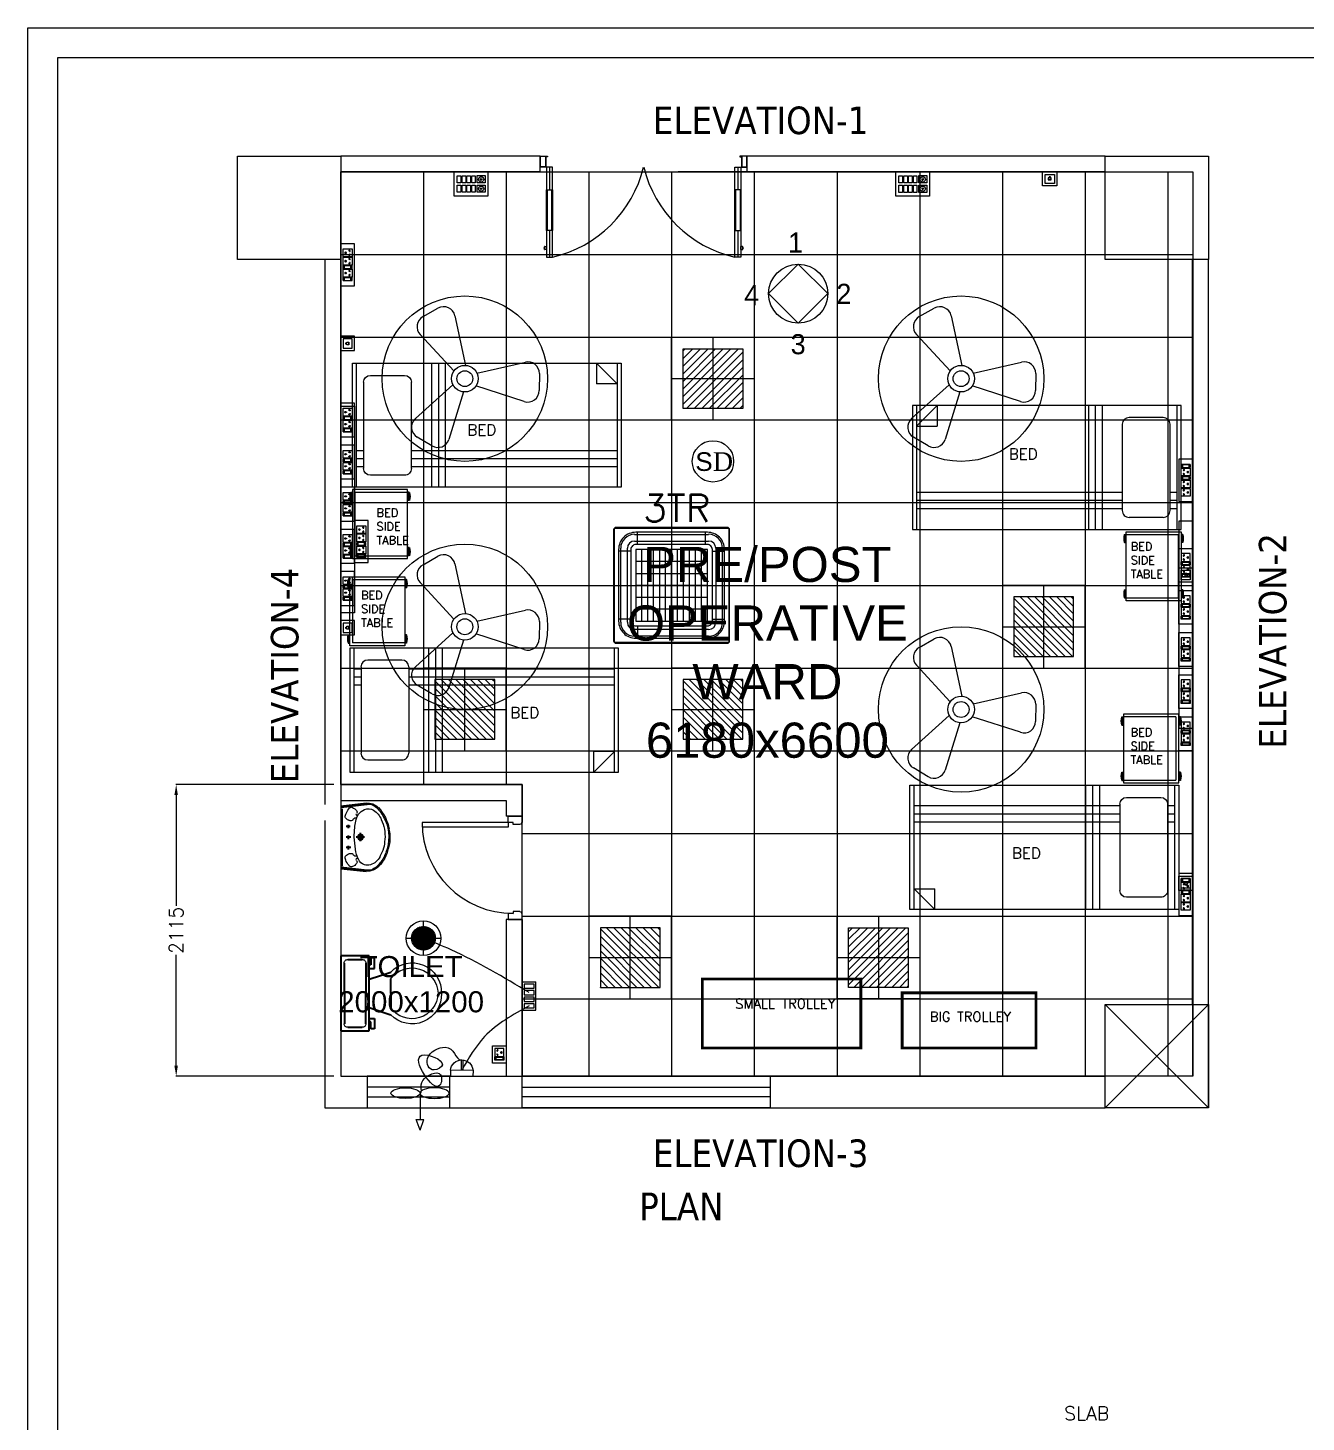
# Model space of a CAD drawing. Extents: x 3552052 to 4102982, y -707811 to -630695.
# Drawn here: x 3649114 to 3658387, y -692115 to -682000 of the extents above; entities that cross this region are included whole.
import ezdxf

# ---------------------------------------------------------------- set-up
doc = ezdxf.new("R2010")
doc.units = 0
doc.header["$LTSCALE"] = 6
doc.header["$MEASUREMENT"] = 0
doc.layers.get('0').update_dxf_attribs({"linetype": 'CONTINUOUS', "lineweight": 0})
doc.layers.get('Defpoints').update_dxf_attribs({"linetype": 'CONTINUOUS', "lineweight": 0})
for name, color, linetype, lineweight in [('COL', 5, 'CONTINUOUS', 0), ('DIM', 7, 'CONTINUOUS', 0), ('DOOR', 44, 'CONTINUOUS', 0), ('Double Leaf Door', 4, 'CONTINUOUS', 0), ('ELE 36W EMERGENCY LIGHT', 5, 'CONTINUOUS', 0), ('ELE 36W LED LIGHT', 6, 'CONTINUOUS', 0), ('ELE-1 NO 6-16A RAW POWER SOCKET', 1, 'CONTINUOUS', 0), ('ELE-1200MM CEILINGFAN', 6, 'CONTINUOUS', 0), ('ELE-12M RAW&UPS SB', 40, 'CONTINUOUS', 0), ('ELE-12W LED', 1, 'CONTINUOUS', 0), ('ELE-2NOS OF 6-16 RAW POWER SOCKET', 1, 'CONTINUOUS', 0), ('ELE-36W EMERGENCY  LED LIGHT', 7, 'CONTINUOUS', 0), ('ELE-36W LED LIGHT', 210, 'CONTINUOUS', 0), ('ELE-3NOS 6-16A POWER SOCKET', 5, 'CONTINUOUS', 0), ('ELE-4M RAW P.SB', 40, 'CONTINUOUS', 0), ('ELE-4M UPS P.SB', 3, 'CONTINUOUS', 0), ('ELE-EXHAUST FAN', 10, 'CONTINUOUS', 0), ('ELE-SOCKET NMBERING', 7, 'CONTINUOUS', 9), ('ELE. 2N0S OF 6-16 UPS SOCKETS', 191, 'CONTINUOUS', 0), ('ELE.LAN POINT', 3, 'CONTINUOUS', 0), ('EQP', 6, 'CONTINUOUS', 0), ('FA-BELOW SMOKE DERECTOR', 1, 'CONTINUOUS', 0), ('furniture', 33, 'CONTINUOUS', 0), ('HTL-AC UNIT', 5, 'CONTINUOUS', 0), ('MEP_HVAC_TEXT', 7, 'CONTINUOUS', 0), ('WALL', 8, 'CONTINUOUS', 0), ('Window', 161, 'CONTINUOUS', 0)]:
    doc.layers.add(name, color=color, linetype=linetype, lineweight=lineweight)
doc.layers.add('ELE-LIGHTING WIRING', color=7, linetype='CONTINUOUS', lineweight=0, true_color=0x63d7b6)
doc.styles.add('Annotation', font='tahoma.ttf')
doc.styles.add('ARIAL', font='arial.ttf')
doc.styles.add('PDF Times New Roman', font='times.ttf')
doc.styles.add('ROMANS', font='romans.shx')
doc.styles.get("Standard").update_dxf_attribs({"font": 'SIMPLEX'})
doc.styles.add('VERDANA', font='verdana.ttf')
doc.dimstyles.new('AEPL1', dxfattribs={"dimtxt": 100, "dimasz": 75, "dimexe": 1.25, "dimexo": 50, "dimtad": 0, "dimdec": 0, "dimtxsty": 'ROMANS', "dimcen": 2.5, "dimclrd": 7, "dimclre": 7, "dimadec": 0, "dimazin": 0, "dimtfac": 1, "dimtdec": 0, "dimtmove": 0, "dimatfit": 3, "dimfxl": 1, "dimlwd": 0, "dimlwe": 0, "dimarcsym": 0})

# ---------------------------------------------------------------- blocks, each defined once
blk = doc.blocks.new('FGFGGR')
at = {"layer": 'ELE-4M UPS P.SB', "color": 8, "linetype": 'ByBlock'}
for p, q in [((3598356, -691291), (3598356, -695736)), ((3598956, -691291), (3598956, -695736)), ((3599556, -691291), (3599556, -697851)), ((3600156, -691291), (3600156, -697851)), ((3600756, -691291), (3600756, -697851)), ((3601356, -691291), (3601356, -697851)), ((3601956, -691291), (3601956, -697851)), ((3602556, -691291), (3602556, -697851)), ((3603156, -691291), (3603156, -697851)), ((3603756, -691291), (3603756, -697851)), ((3597756, -691891), (3603936, -691891)), ((3597756, -692491), (3603936, -692491)), ((3597756, -693091), (3603936, -693091)), ((3597756, -693691), (3603936, -693691)), ((3597756, -694291), (3603936, -694291)), ((3597756, -694891), (3603936, -694891)), ((3597756, -695491), (3603936, -695491)), ((3599071, -696091), (3603936, -696091)), ((3599071, -696691), (3603936, -696691)), ((3599071, -697291), (3603936, -697291))]:
    blk.add_line(p, q, dxfattribs=at)
blk.add_lwpolyline([(3597756, -695736), (3597756, -691291), (3603936, -691291), (3603936, -697851), (3599071, -697851), (3599071, -695736)], close=True, dxfattribs=at)
blk = doc.blocks.new('18W LED')
at = {"layer": 'ELE-12W LED'}
h = blk.add_hatch(dxfattribs=at)
h.set_pattern_fill('ANSI31', color=252)
h.set_pattern_definition([(45, (-1135553.9097, 459369.4158), (-2.24506403, 2.24506403), [])])
edge = h.paths.add_edge_path()
edge.add_arc((0, 0), 85.7, 0, 360)
at = {"layer": 'ELE-12W LED', "color": 1}
for p, q in [((0, -126), (0, 126)), ((-126, 0), (126, 0))]:
    blk.add_line(p, q, dxfattribs=at)
for radius in [126, 85.7]:
    blk.add_circle((0, 0), radius, dxfattribs=at)
blk = doc.blocks.new('A$C44D17E71')
at = {"layer": 'ELE-EXHAUST FAN', "color": 1}
for p, q in [((-13.3, 0.72), (-9.75, 2.1)), ((-13.3, 0.72), (-9.75, -0.48)), ((-9.75, 2.1), (-9.75, -0.48)), ((-0.97, 0.81), (-9.75, 0.81)), ((6.62, -9.32), (4.71, -9.31)), ((4.71, -9.31), (4.71, -16.8)), ((6.59, -16.81), (6.62, -9.32)), ((6.61, -12.95), (10.07, -12.97)), ((6.61, -13.55), (10.06, -13.57)), ((6.59, -16.81), (4.71, -16.8))]:
    blk.add_line(p, q, dxfattribs=at)
blk.add_ellipse((-0.97, 5.64), major_axis=(0, -4.83), ratio=0.36355, dxfattribs=at)
at = {"layer": 'ELE-EXHAUST FAN', "color": 1, "extrusion": (0, 0, -1)}
blk.add_ellipse((-0.97, -4.02), major_axis=(0, 4.83), ratio=0.36355, dxfattribs=at)
blk.add_ellipse((6.31, -13.06), major_axis=(0.02, 3.76), ratio=1, start_param=0.079283, end_param=3.06231, dxfattribs=at)
at = {"layer": 'ELE-EXHAUST FAN', "color": 1}
blk.add_open_spline([(-1.04, 0.81), (-0.79, -0.3), (3.44, 2.5), (7.59, -7.04), (-0.96, -5.98), (5.22, 0.41), (14.27, 3.09), (9.16, -9.39), (5.43, -2.53), (11.73, 0.02), (16.82, -10.79), (10.14, -10.71), (10.07, -12.97)], degree=3, knots=[0, 0, 0, 0, 6.261699, 12.352893, 15.787239, 21.858742, 28.752755, 35.678217, 39.225495, 45.354107, 53.693878, 67.421453, 67.421453, 67.421453, 67.421453], dxfattribs=at)
blk = doc.blocks.new('asdsad')
at = {"layer": 'ELE-12M RAW&UPS SB', "color": 40, "ltscale": 10}
for p, q in [((3536006, -692076, 0), (3536013, -692080, 0)), ((3536014, -692079, 0), (3536009, -692073, 0)), ((3536014, -692082, 0), (3536011, -692089, 0)), ((3536015, -692090, 0), (3536015, -692082, 0)), ((3536023, -692075, 0), (3536016, -692080, 0)), ((3536017, -692081, 0), (3536024, -692079, 0)), ((3536006, -692144, 0), (3536013, -692147, 0)), ((3536014, -692147, 0), (3536009, -692141, 0)), ((3536014, -692150, 0), (3536011, -692157, 0)), ((3536015, -692158, 0), (3536015, -692150, 0)), ((3536023, -692143, 0), (3536016, -692147, 0)), ((3536017, -692148, 0), (3536024, -692147, 0))]:
    blk.add_line(p, q, dxfattribs=at)
at = {"layer": 'ELE-12M RAW&UPS SB', "color": 40, "ltscale": 10, "elevation": 0}
for points in [[(3535820, -692026), (3536064, -692026), (3536064, -692201), (3535820, -692201)], [(3535877, -692054), (3535904, -692054), (3535904, -692106), (3535877, -692106)], [(3535912, -692054), (3535938, -692054), (3535938, -692106), (3535912, -692106)], [(3535947, -692054), (3535973, -692054), (3535973, -692106), (3535947, -692106)], [(3535986, -692053), (3536044, -692053), (3536044, -692106), (3535986, -692106)], [(3535877, -692121), (3535904, -692121), (3535904, -692174), (3535877, -692174)], [(3535912, -692121), (3535938, -692121), (3535938, -692174), (3535912, -692174)], [(3535947, -692121), (3535973, -692121), (3535973, -692174), (3535947, -692174)], [(3535986, -692121), (3536044, -692121), (3536044, -692174), (3535986, -692174)]]:
    blk.add_lwpolyline(points, close=True, dxfattribs=at)
at = {"layer": 'ELE-12M RAW&UPS SB', "color": 3, "linetype": 'ByBlock', "elevation": 0}
for points in [[(3535842, -692054), (3535869, -692054), (3535869, -692106), (3535842, -692106)], [(3535842, -692121), (3535869, -692121), (3535869, -692174), (3535842, -692174)]]:
    blk.add_lwpolyline(points, close=True, dxfattribs=at)
at = {"layer": 'ELE-12M RAW&UPS SB', "color": 40, "ltscale": 10}
for centre, radius in [((3536015, -692080, 0), 19.1), ((3536015, -692080, 0), 1.78), ((3536015, -692148, 0), 19.1), ((3536015, -692148, 0), 1.78)]:
    blk.add_circle(centre, radius, dxfattribs=at)
blk = doc.blocks.new('SDFF')
at = {"layer": 'ELE-4M RAW P.SB'}
for p, q in [((0, -100), (0, 0)), ((207, 0, 0), (0, 0)), ((207, -100, 0), (0, -100)), ((207, -100, 0), (207, 0, 0))]:
    blk.add_line(p, q, dxfattribs=at)
at = {"layer": 'ELE-4M RAW P.SB', "color": 3, "linetype": 'ByBlock'}
blk.add_lwpolyline([(47, -85), (47, -11), (17, -11), (17, -85)], close=True, dxfattribs=at)
at = {"layer": 'ELE-4M RAW P.SB', "linetype": 'ByBlock'}
for points in [[(95, -85), (95, -11), (64, -11), (64, -85)], [(143, -85), (143, -11), (112, -11), (112, -85)], [(190, -85), (190, -11), (160, -11), (160, -85)]]:
    blk.add_lwpolyline(points, close=True, dxfattribs=at)
blk = doc.blocks.new('6-16A RAW POWER SOCKET 3M')
at = {"layer": 'ELE-1 NO 6-16A RAW POWER SOCKET', "lineweight": 0}
for p, q in [((0, 58), (72, 58)), ((0, 58), (72, 58)), ((0, 33), (0, 58)), ((0, 58), (0, 33)), ((72, 33), (0, 33)), ((0, 29), (0, -35)), ((72, 29), (0, 29)), ((8, 56), (64, 56)), ((8, 35), (8, 56)), ((64, 35), (8, 35)), ((62, 56), (62, 35)), ((64, 56), (64, 35)), ((72, 58), (72, 33)), ((72, -35), (72, 29)), ((0, -35), (72, -35))]:
    blk.add_line(p, q, dxfattribs=at)
blk.add_lwpolyline([(92, 82), (92, -58), (-20, -58), (-20, 82)], close=True, dxfattribs=at)
for centre, radius, start, end in [((18, -3), 4.93, 37.1584, 322.8416), ((23, -3), 3.14, 251.4031, 108.5969), ((50, 15), 4.24, 357.49, 264.7311), ((53, 12), 3.43, 194.9049, 67.3162), ((50, -21), 4.24, 95.2689, 2.51), ((53, -18), 3.43, 292.6838, 165.0951)]:
    blk.add_arc(centre, radius, start, end, dxfattribs=at)
blk = doc.blocks.new('A$C45A5314D')
at = {"layer": 'furniture', "color": 6, "ltscale": 0.75}
for p, q in [((-1962, 946), (-1950, 946)), ((-1962, 946), (-1950, 946)), ((-1962, 946), (-1962, 887)), ((-1962, 944), (-1950, 944)), ((-1962, 943), (-1950, 943)), ((-1962, 941), (-1950, 941)), ((-1962, 939), (-1950, 939)), ((-1962, 936), (-1950, 936)), ((-1962, 932), (-1950, 932)), ((-1962, 927), (-1950, 927)), ((-1962, 921), (-1950, 921)), ((-1962, 913), (-1950, 913)), ((-1950, 967), (-1550, 967)), ((-1950, 467), (-1950, 967)), ((-1930, 948), (-1930, 487)), ((-1930, 948), (-1550, 948)), ((-1550, 967), (-1550, 467)), ((-1538, 946), (-1550, 946)), ((-1538, 946), (-1550, 946)), ((-1538, 944), (-1550, 944)), ((-1538, 943), (-1550, 943)), ((-1538, 941), (-1550, 941)), ((-1538, 939), (-1550, 939)), ((-1538, 936), (-1550, 936)), ((-1538, 932), (-1550, 932)), ((-1538, 927), (-1550, 927)), ((-1538, 921), (-1550, 921)), ((-1538, 913), (-1550, 913)), ((-1538, 946), (-1538, 887)), ((-1962, 907), (-1950, 907)), ((-1962, 902), (-1950, 902)), ((-1962, 898), (-1950, 898)), ((-1962, 895), (-1950, 895)), ((-1962, 892), (-1950, 892)), ((-1962, 891), (-1950, 891)), ((-1962, 889), (-1950, 889)), ((-1962, 888), (-1950, 888)), ((-1962, 887), (-1950, 887)), ((-1538, 907), (-1550, 907)), ((-1538, 902), (-1550, 902)), ((-1538, 898), (-1550, 898)), ((-1538, 895), (-1550, 895)), ((-1538, 892), (-1550, 892)), ((-1538, 891), (-1550, 891)), ((-1538, 889), (-1550, 889)), ((-1538, 888), (-1550, 888)), ((-1538, 887), (-1550, 887)), ((-1962, 545), (-1950, 545)), ((-1962, 545), (-1950, 545)), ((-1962, 545), (-1962, 486)), ((-1962, 543), (-1950, 543)), ((-1962, 542), (-1950, 542)), ((-1962, 540), (-1950, 540)), ((-1962, 538), (-1950, 538)), ((-1962, 535), (-1950, 535)), ((-1962, 531), (-1950, 531)), ((-1962, 526), (-1950, 526)), ((-1962, 520), (-1950, 520)), ((-1962, 512), (-1950, 512)), ((-1538, 545), (-1550, 545)), ((-1538, 545), (-1550, 545)), ((-1538, 543), (-1550, 543)), ((-1538, 542), (-1550, 542)), ((-1538, 540), (-1550, 540)), ((-1538, 538), (-1550, 538)), ((-1538, 535), (-1550, 535)), ((-1538, 531), (-1550, 531)), ((-1538, 526), (-1550, 526)), ((-1538, 520), (-1550, 520)), ((-1538, 512), (-1550, 512)), ((-1538, 545), (-1538, 486)), ((-1962, 506), (-1950, 506)), ((-1962, 501), (-1950, 501)), ((-1962, 497), (-1950, 497)), ((-1962, 494), (-1950, 494)), ((-1962, 491), (-1950, 491)), ((-1962, 490), (-1950, 490)), ((-1962, 488), (-1950, 488)), ((-1962, 487), (-1950, 487)), ((-1962, 486), (-1950, 486)), ((-1962, 486), (-1950, 486)), ((-1550, 467), (-1950, 467)), ((-1550, 487), (-1930, 487)), ((-1538, 506), (-1550, 506)), ((-1538, 501), (-1550, 501)), ((-1538, 497), (-1550, 497)), ((-1538, 494), (-1550, 494)), ((-1538, 491), (-1550, 491)), ((-1538, 490), (-1550, 490)), ((-1538, 488), (-1550, 488)), ((-1538, 487), (-1550, 487)), ((-1538, 486), (-1550, 486))]:
    blk.add_line(p, q, dxfattribs=at)
at = {"layer": 'furniture', "color": 6}
for p, q in [((0, 450), (-1950, 450)), ((-1950, 450), (-1950, -450)), ((-1920, 450), (-1920, -450)), ((-1377, -450), (-1377, 450)), ((-1327, -450), (-1327, 450)), ((-1277, -450), (-1277, 450)), ((-30, -450), (-30, 450)), ((0, -450), (0, 450)), ((-1869, 313), (-1869, -313)), ((-1572, 362), (-1820, 362)), ((-1523, 313), (-1523, -313)), ((-1920, 300), (-1869, 300)), ((-1920, 241), (-1869, 241)), ((-1523, 300), (-30, 300)), ((-1523, 241), (-30, 241)), ((-1920, 182), (-1869, 182)), ((-1523, 182), (-30, 182)), ((-180, -450), (-30, -300)), ((-180, -450), (-180, -300)), ((-30, -300), (-180, -300)), ((-1820, -362), (-1572, -362)), ((-1950, -450), (0, -450))]:
    blk.add_line(p, q, dxfattribs=at)
at = {"layer": 'furniture', "color": 6, "ltscale": 0.75}
for centre, start, end in [((-1876, 917), 161.0754, 198.9247), ((-1624, 917), 341.0754, 18.9247), ((-1876, 516), 161.0754, 198.9247), ((-1624, 516), 341.0754, 18.9247)]:
    blk.add_arc(centre, 91.1, start, end, dxfattribs=at)
at = {"layer": 'furniture', "color": 6}
for centre, start, end in [((-1820, 313), 90, 180), ((-1572, 313), 0, 90), ((-1820, -313), 180, 270), ((-1572, -313), 270, 0)]:
    blk.add_arc(centre, 49.2, start, end, dxfattribs=at)
blk = doc.blocks.new('750')
at = {"layer": 'DOOR'}
for p, q in [((-50, 705), (-47.5, 705)), ((-35, 690), (-35, 692.5)), ((-50, 45), (-47.5, 45)), ((-35, 60), (-35, 57.5)), ((50, 45), (50, 80)), ((50, 80), (675, 80)), ((50, 45), (675, 45)), ((675, 45), (675, 80))]:
    blk.add_line(p, q, dxfattribs=at)
for points in [[(15, 690), (15, 705), (50, 705), (50, 750), (-50, 750), (-50, 705)], [(-35, 690), (15, 690)], [(15, 60), (15, 45), (50, 45), (50, 0), (-50, 0), (-50, 45)], [(-35, 60), (15, 60)]]:
    blk.add_lwpolyline(points, dxfattribs=at)
for centre, start, end in [((-35, 705), 180, 270), ((-35, 45), 90, 180)]:
    blk.add_arc(centre, 12.5, start, end, dxfattribs=at)
at = {"layer": 'DOOR', "color": 145}
blk.add_arc((15, 45), 660, 0, 90, dxfattribs=at)
blk = doc.blocks.new('rhej')
at = {"color": 8, "lineweight": 25}
for p, q in [((272, 189), (272, 266)), ((272, 266), (298, 266)), ((298, 266), (298, 215)), ((298, 215), (310, 215)), ((310, 279), (310, -264)), ((517, 279), (310, 279)), ((336, 228), (336, 8)), ((466, 254), (362, 254)), ((491, 8), (491, 228)), ((517, 8), (517, 279)), ((310, 111), (155, 163)), ((155, 8), (155, 111)), ((310, 189), (272, 189)), ((155, 8), (155, -96)), ((336, -212), (336, 8)), ((491, 8), (491, -212)), ((517, -264), (517, 8)), ((310, -96), (155, -147)), ((272, -173), (272, -251)), ((310, -173), (272, -173)), ((298, -251), (298, -199)), ((298, -199), (310, -199)), ((272, -251), (298, -251)), ((310, -264), (517, -264)), ((466, -238), (362, -238))]:
    blk.add_line(p, q, dxfattribs=at)
at = {"color": 8, "extrusion": (0, 0, -1)}
for centre, major_axis, start_param, end_param in [((0, 16), (151, -151), 2.319632, 4.738539), ((1, 2), (-134, -134), 0.814663, 3.31238), ((359, 231), (-16.2, -16.2), 0.643501, 2.498091), ((469, 231), (16.2, -16.2), 3.785094, 5.639684), ((0, 0), (-151, -151), 4.686239, 7.105146), ((1, 13), (-134, -134), 4.541602, 7.039318), ((359, -215), (-16.2, -16.2), -0.927295, 0.927295), ((469, -215), (16.2, -16.2), 5.35589, 7.21048)]:
    blk.add_ellipse(centre, major_axis=major_axis, ratio=1, start_param=start_param, end_param=end_param, dxfattribs=at)
blk = doc.blocks.new('u46')
at = {"color": 8, "lineweight": 25}
for p, q in [((-10, 228), (175, 249)), ((-10, 220), (181, 242)), ((-1, -209), (1, 209)), ((57, 81), (29, 81)), ((62, 2), (29, 2)), ((44, 93), (44, 67)), ((44, 14), (44, -13)), ((163, 3), (102, 3)), ((133, -27), (133, 33)), ((62, -73), (29, -73)), ((44, -61), (44, -87)), ((-10, -216), (181, -238)), ((-10, -224), (175, -245))]:
    blk.add_line(p, q, dxfattribs=at)
at = {"color": 8, "extrusion": (0, 0, -1)}
for centre, major_axis, start_param, end_param in [((145, 128), (1, 126), -1.238036, -0.892193), ((66, 199), (0, 20.7), -1.101507, 0.481509), ((57, 163), (-0.3, 56.9), 0.324902, 0.965135), ((208, 103), (0, 110), -1.431017, -0.436146), ((190, 138), (0, 70.9), -0.405199, 0.56573), ((188, 150), (0, 99.5), -0.132539, 0.848731), ((186, 148), (0.1, 94.4), -0.049658, 0.838116), ((57, 20), (0, 275), 0.806541, 1.180915), ((50, 14), (0, 294), 0.809856, 1.41441), ((56, 154), (0, 34), 4.33982, 5.202657), ((65, 170), (0.3, 49.2), 3.359735, 4.09512), ((62, 153), (0, 31.9), 2.620328, 3.422401), ((104, 118), (-0.2, 26.8), -1.278641, -0.487266), ((96, 136), (0, 7.39), -0.727724, 1.373337), ((387, 48), (0, 296), -1.495794, -1.328336), ((110, 167), (-6.08, 6.08), 4.867594, 6.265028), ((110, 165), (5.47, 5.47), 2.097053, 3.541809), ((90, 185), (0, 17.9), 0.880684, 2.260744), ((154, 79), (0, 140), 0.557563, 1.193786), ((13, 7), (0, 298), 1.141495, 1.637774), ((35, 3), (0, 303), 1.155365, 1.952189), ((44, 81), (0.02, 6.43), 3.139035, 9.42222), ((44, 2), (0.08, 6.43), 3.12883, 9.412015), ((820, -1), (0, 732), -1.56667, -1.474079), ((888, 37), (1, 801), 4.558159, 4.668067), ((133, 3), (0, 21.6), 3.141254, 9.424439), ((133, 3), (-0.1, 15.5), 3.145308, 9.428493), ((133, 3), (0, 10.9), 3.142047372431534, 9.42523267961112), ((72, -2), (0, 274), 1.346594, 1.865175), ((44, -73), (0.02, 6.43), 3.139035, 9.42222), ((263, -74), (0, 167), 4.181112, 4.641559), ((56, -13), (0, 287), 1.808981, 2.322804), ((62, -11), (0, 247), 1.579809, 2.112792), ((56, -148), (0, 34), 4.222121, 5.084958), ((65, -164), (0.1, 49.2), -0.960797, -0.225412), ((145, -122), (0, 126), 4.027191, 4.373034), ((66, -193), (0, 20.7), 2.661884, 4.2449), ((62, -147), (-0.1, 31.9), -0.276767, 0.525307), ((57, -157), (0.3, 56.9), 2.176458, 2.816691), ((104, -111), (0.2, 26.8), 3.628858, 4.420234), ((97, -128), (-0.03, 8.55), 1.455188, 3.796569), ((110, -161), (-6.08, 6.08), 4.730546, 6.12798), ((111, -159), (6.17, 6.17), 4.354779, 6.027124), ((90, -178), (0, 17.9), 0.880848, 2.260908), ((193, -126), (0, 80.1), 3.554495, 4.299548), ((181, -107), (0, 94.7), 2.890537, 3.362984), ((163, -80), (0, 126), 2.054055, 2.802751), ((172, -117), (0, 123), 2.127435, 2.640092), ((124, -52), (0, 200), 1.868215, 2.281789), ((185, -162), (-0.1, 83.2), 2.850118, 3.264751), ((188, -160), (0, 78.1), 2.562376, 3.231693), ((187, -138), (0, 106), 2.310552, 2.942572)]:
    blk.add_ellipse(centre, major_axis=major_axis, ratio=1, start_param=start_param, end_param=end_param, dxfattribs=at)
blk = doc.blocks.new('543WYH')
at = {"layer": 'ELE-2NOS OF 6-16 RAW POWER SOCKET', "color": 30, "linetype": 'ByBlock', "lineweight": 0}
for p, q in [((-124, -57), (-124, -91)), ((-26, -57), (-124, -57)), ((-26, -57), (-124, -57)), ((-124, -91), (-26, -91)), ((-124, -96), (-26, -96)), ((-124, -181), (-124, -96)), ((-113, -60), (-113, -88)), ((-37, -60), (-113, -60)), ((-113, -88), (-37, -88)), ((-110, -60), (-110, -88)), ((-37, -88), (-37, -60)), ((-26, -57), (-26, -91)), ((-26, -91), (-26, -57)), ((-26, -96), (-26, -181)), ((-26, -181), (-124, -181)), ((-124, -187), (-124, -221)), ((-26, -187), (-124, -187)), ((-26, -187), (-124, -187)), ((-124, -221), (-26, -221)), ((-124, -312), (-124, -227)), ((-124, -227), (-26, -227)), ((-113, -190), (-113, -218)), ((-37, -190), (-113, -190)), ((-113, -218), (-37, -218)), ((-110, -190), (-110, -218)), ((-37, -218), (-37, -190)), ((-26, -187), (-26, -221)), ((-26, -221), (-26, -187)), ((-26, -227), (-26, -312)), ((-26, -312), (-124, -312)), ((-124, -402), (-124, -317)), ((-124, -317), (-26, -317)), ((-26, -402), (-124, -402)), ((-26, -317), (-26, -402))]:
    blk.add_line(p, q, dxfattribs=at)
blk.add_lwpolyline([(-150, 0), (-150, -459), (0, -459), (0, 0)], close=True, dxfattribs=at)
for centre, radius, start, end in [((-98, -119), 4.6, 112.6838, 345.0951), ((-94, -115), 5.7, 275.2689, 182.51), ((-58, -139), 4.22, 71.4031, 288.5969), ((-51, -139), 6.62, 217.1584, 142.8416), ((-98, -159), 4.6, 14.9049, 247.3162), ((-98, -249), 4.6, 112.6838, 345.0951), ((-98, -289), 4.6, 14.9049, 247.3162), ((-94, -163), 5.7, 177.49, 84.7311), ((-94, -245), 5.7, 275.2689, 182.51), ((-94, -293), 5.7, 177.49, 84.7311), ((-58, -269), 4.22, 71.4031, 288.5969), ((-51, -269), 6.62, 217.1584, 142.8416), ((-98, -340), 4.6, 112.6838, 345.0951), ((-98, -379), 4.6, 14.9049, 247.3162), ((-94, -335), 5.7, 275.2689, 182.51), ((-94, -384), 5.7, 177.49, 84.7311), ((-58, -360), 4.22, 71.4031, 288.5969), ((-51, -360), 6.62, 217.1584, 142.8416)]:
    blk.add_arc(centre, radius, start, end, dxfattribs=at)
blk = doc.blocks.new('Voice')
at = {"layer": 'ELE.LAN POINT', "color": 6}
for points in [[(0, -32), (128, -32), (128, 92), (0, 92)], [(22, -10), (106, -10), (106, 70), (22, 70)], [(77, 21), (70, 21), (70, 12), (58, 12), (58, 21), (51, 21), (51, 39), (77, 39)], [(76, 23), (68, 23), (68, 13), (59, 13), (59, 23), (52, 23), (52, 37), (76, 37)]]:
    blk.add_lwpolyline(points, close=True, dxfattribs=at)
blk = doc.blocks.new('5Y3AQY')
at = {"layer": 'ELE. 2N0S OF 6-16 UPS SOCKETS', "color": 72, "lineweight": 0}
for p, q in [((-312, -26), (-278, -26)), ((-312, -124), (-312, -26)), ((-312, -124), (-312, -26)), ((-312, -124), (-278, -124)), ((-278, -124), (-312, -124)), ((-309, -37), (-281, -37)), ((-309, -113), (-309, -37)), ((-309, -40), (-281, -40)), ((-281, -113), (-309, -113)), ((-281, -37), (-281, -113)), ((-278, -26), (-278, -124)), ((-272, -26), (-272, -124)), ((-187, -26), (-272, -26)), ((-272, -124), (-187, -124)), ((-187, -124), (-187, -26)), ((-181, -26), (-148, -26)), ((-181, -124), (-181, -26)), ((-181, -124), (-181, -26)), ((-181, -124), (-148, -124)), ((-148, -124), (-181, -124)), ((-179, -37), (-150, -37)), ((-179, -113), (-179, -37)), ((-179, -40), (-150, -40)), ((-150, -113), (-179, -113)), ((-150, -37), (-150, -113)), ((-148, -26), (-148, -124)), ((-57, -26), (-142, -26)), ((-142, -26), (-142, -124)), ((-142, -124), (-57, -124)), ((-57, -124), (-57, -26))]:
    blk.add_line(p, q, dxfattribs=at)
blk.add_lwpolyline([(-368, 0), (0, 0), (0, -150), (-368, -150)], close=True, dxfattribs=at)
for centre, radius, start, end in [((-254, -56), 5.7, 87.49, 354.7311), ((-249, -52), 4.6, 284.9049, 157.3162), ((-230, -99), 6.62, 127.1584, 52.8416), ((-230, -92), 4.22, 341.4031, 198.5969), ((-210, -52), 4.6, 22.6838, 255.0951), ((-205, -56), 5.7, 185.2689, 92.51), ((-124, -56), 5.7, 87.49, 354.7311), ((-119, -52), 4.6, 284.9049, 157.3162), ((-99, -99), 6.62, 127.1584, 52.8416), ((-99, -92), 4.22, 341.4031, 198.5969), ((-80, -52), 4.6, 22.6838, 255.0951), ((-75, -56), 5.7, 185.2689, 92.51)]:
    blk.add_arc(centre, radius, start, end, dxfattribs=at)
blk = doc.blocks.new('light300x600')
at = {"layer": 'ELE-36W LED LIGHT', "lineweight": 0}
for p, q in [((918215, -78407), (918215, -79007)), ((918815, -78407), (918215, -78407)), ((918298, -78491), (918299, -78491)), ((918298, -78544), (918352, -78491)), ((918298, -78597), (918405, -78491)), ((918298, -78650), (918458, -78491)), ((918298, -78703), (918511, -78491)), ((918298, -78756), (918564, -78491)), ((918298, -78809), (918617, -78491)), ((918298, -78862), (918670, -78491)), ((918298, -78916), (918723, -78491)), ((918298, -78491), (918298, -78924)), ((918731, -78491), (918298, -78491)), ((918515, -78407), (918515, -79007)), ((918731, -78924), (918731, -78491)), ((918815, -79007), (918815, -78407)), ((918343, -78924), (918731, -78536)), ((918396, -78924), (918731, -78589)), ((918449, -78924), (918731, -78642)), ((918502, -78924), (918731, -78695)), ((918215, -78707), (918815, -78707)), ((918555, -78924), (918731, -78748)), ((918608, -78924), (918731, -78801)), ((918661, -78924), (918731, -78854)), ((918298, -78924), (918731, -78924)), ((918714, -78924), (918731, -78907)), ((918215, -79007), (918815, -79007))]:
    blk.add_line(p, q, dxfattribs=at)
blk = doc.blocks.new('CASSETTE UNIT - 3TR')
at = {"layer": 'HTL-AC UNIT', "color": 3}
for p, q in [((953753, -137421), (954583, -137421)), ((953753, -138250), (953753, -137421)), ((954583, -137421), (954583, -138250)), ((954428, -137663), (953909, -137663)), ((953952, -138095), (953952, -137576)), ((953995, -138095), (953995, -137576)), ((954038, -138095), (954038, -137576)), ((954082, -138095), (954082, -137576)), ((954125, -138095), (954125, -137576)), ((954168, -138095), (954168, -137576)), ((954211, -138095), (954211, -137576)), ((954255, -138095), (954255, -137576)), ((954298, -138095), (954298, -137576)), ((954341, -138095), (954341, -137576)), ((954385, -138095), (954385, -137576)), ((953909, -137750), (954428, -137750)), ((954428, -137837), (953909, -137837)), ((953909, -137923), (954428, -137923)), ((954428, -138010), (953909, -138010)), ((954583, -138250), (953753, -138250))]:
    blk.add_line(p, q, dxfattribs=at)
at = {"layer": 'HTL-AC UNIT', "color": 1}
for p, q in [((953900, -137467), (954437, -137467)), ((953799, -138104), (953799, -137567)), ((953848, -138104), (953848, -137567)), ((953900, -137515), (954437, -137515)), ((954489, -137567), (954489, -138104)), ((954537, -138104), (954537, -137567)), ((954437, -138156), (953900, -138156)), ((954437, -138204), (953900, -138204))]:
    blk.add_line(p, q, dxfattribs=at)
at = {"layer": 'HTL-AC UNIT', "color": 8}
for p, q in [((953922, -137540), (953922, -137451)), ((954415, -137540), (954415, -137451)), ((953873, -137589), (953784, -137589)), ((954464, -137589), (954553, -137589)), ((953873, -138082), (953784, -138082)), ((953922, -138131), (953922, -138220)), ((954415, -138131), (954415, -138220)), ((954464, -138082), (954553, -138082))]:
    blk.add_line(p, q, dxfattribs=at)
at = {"layer": 'HTL-AC UNIT', "color": 3}
blk.add_lwpolyline([(953766, -138256), (954571, -138256, 0.414214), (954589, -138238), (954589, -137433, 0.414214), (954571, -137416), (953766, -137416, 0.414214), (953748, -137433), (953748, -138238, 0.414214)], format="xyb", close=True, dxfattribs=at)
at = {"layer": 'HTL-AC UNIT', "color": 8}
for points in [[(953909, -138220), (954428, -138220, 0.414214), (954553, -138095), (954553, -137576, 0.414214), (954428, -137451), (953909, -137451, 0.414214), (953784, -137576), (953784, -138095, 0.414214)], [(953909, -138131), (954428, -138131, 0.414214), (954464, -138095), (954464, -137576, 0.414214), (954428, -137540), (953909, -137540, 0.414214), (953873, -137576), (953873, -138095, 0.414214)]]:
    blk.add_lwpolyline(points, format="xyb", close=True, dxfattribs=at)
blk.add_lwpolyline([(953909, -138095), (954428, -138095), (954428, -137576), (953909, -137576)], close=True, dxfattribs=at)
at = {"layer": 'HTL-AC UNIT', "color": 1}
for centre, radius, start, end in [((953900, -137567), 101, 90, 180), ((954437, -137567), 101, 0, 90), ((953900, -137567), 52.3, 90, 180), ((954437, -137567), 52.3, 0, 90), ((953900, -138104), 101, 180, 270), ((953900, -138104), 52.3, 180, 270), ((954437, -138104), 52.3, 270, 0), ((954437, -138104), 101, 270, 0)]:
    blk.add_arc(centre, radius, start, end, dxfattribs=at)
blk = doc.blocks.new('A$C07FB25EA')
at = {"layer": 'ELE-1200MM CEILINGFAN', "color": 3}
for p, q in [((0.26, 2.64), (3.17, 12.07)), ((6.53, 13.37), (9.47, 11.64)), ((9.84, 7.94), (2.36, 1.21)), ((-11.8, 4.55), (-2.22, 1.44)), ((-14.84, -1.03), (-14.81, 2.38)), ((-2.41, -1.1), (-12.04, -3.29)), ((1.96, -12.49), (-0.13, -2.65)), ((2.16, -1.54), (8.87, -8.78)), ((8.31, -12.34), (5.35, -14.02))]:
    blk.add_line(p, q, dxfattribs=at)
at = {"layer": 'ELE-1200MM CEILINGFAN', "color": 5, "ltscale": 10}
blk.add_circle((0, 0), 16.45, dxfattribs=at)
at = {"layer": 'ELE-1200MM CEILINGFAN', "color": 3}
for radius in [2.65, 1.58]:
    blk.add_circle((0, 0), radius, dxfattribs=at)
for centre, start, end in [((5.36, 11.38), 59.5281, 162.5229), ((8.3, 9.66), 311.9493, 59.5281), ((-12.51, 2.36), 71.9493, 179.5281), ((-12.54, -1.05), 179.5281, 282.5229), ((7.18, -10.34), 299.5281, 42.5229), ((4.21, -12.02), 191.9493, 299.5281)]:
    blk.add_arc(centre, 2.3, start, end, dxfattribs=at)
blk = doc.blocks.new('ELE.EMERGENCY 40W LED LIGHT')
at = {"layer": 'ELE-36W EMERGENCY  LED LIGHT'}
h = blk.add_hatch(dxfattribs=at)
h.set_pattern_fill('ANSI31', color=5, scale=300, style=0)
h.paths.add_polyline_path([(-207.7, -207.7), (-207.7, 207.7), (207.7, 207.7), (207.7, -207.7)])
for p, q in [((0, 288), (0, -288)), ((-288, 0), (288, 0))]:
    blk.add_line(p, q, dxfattribs=at)
for points in [[(-288, -288), (-288, 288), (288, 288), (288, -288)], [(-207.7, -207.7), (-207.7, 207.7), (207.7, 207.7), (207.7, -207.7)]]:
    blk.add_lwpolyline(points, close=True, dxfattribs=at)
blk = doc.blocks.new('1500x80')
at = {"layer": 'Double Leaf Door'}
for points in [[(99336, -25418), (99341, -25418), (99341, -25121), (99336, -25121)], [(99380, -25121), (99375, -25121), (99375, -25418), (99380, -25418)], [(100704, -25121), (100709, -25121), (100709, -25418), (100704, -25418)], [(100748, -25418), (100743, -25418), (100743, -25121), (100748, -25121)]]:
    blk.add_hatch(color=6, dxfattribs=at).paths.add_polyline_path(points)
at = {"layer": 'Double Leaf Door', "color": 8}
for p, q in [((99322, -24985), (99322, -25003)), ((99336, -24983), (99324, -24983)), ((99336, -25582), (99336, -24928)), ((99336, -24928), (99380, -24928)), ((99336, -24983), (99336, -25005)), ((99358, -25121), (99358, -24928)), ((99380, -24928), (99380, -25582)), ((100748, -24928), (100704, -24928)), ((100704, -24928), (100704, -25582)), ((100726, -25121), (100726, -24928)), ((100748, -25582), (100748, -24928)), ((100748, -24983), (100760, -24983)), ((100748, -24983), (100748, -25005)), ((100762, -24985), (100762, -25003)), ((99324, -25005), (99336, -25005)), ((100760, -25005), (100748, -25005)), ((99358, -25582), (99358, -25418)), ((100726, -25582), (100726, -25418)), ((99292, -25582), (99292, -25662)), ((99332, -25582), (99292, -25582)), ((99294, -25584), (99294, -25660)), ((99330, -25584), (99294, -25584)), ((99330, -25659), (99330, -25584)), ((99332, -25657), (99332, -25582)), ((99380, -25582), (99336, -25582)), ((100704, -25582), (100748, -25582)), ((100752, -25657), (100752, -25582)), ((100752, -25582), (100792, -25582)), ((100754, -25659), (100754, -25584)), ((100754, -25584), (100790, -25584)), ((100790, -25584), (100790, -25660)), ((100792, -25582), (100792, -25662)), ((99292, -25662), (99332, -25662)), ((99294, -25660), (99332, -25660)), ((99342, -25659), (99330, -25659)), ((99344, -25657), (99332, -25657)), ((99332, -25660), (99342, -25660)), ((99332, -25662), (99344, -25662)), ((99342, -25660), (99342, -25659)), ((99344, -25662), (99344, -25657)), ((100740, -25662), (100740, -25657)), ((100740, -25657), (100752, -25657)), ((100752, -25662), (100740, -25662)), ((100742, -25660), (100742, -25659)), ((100742, -25659), (100754, -25659)), ((100752, -25660), (100742, -25660)), ((100790, -25660), (100752, -25660)), ((100792, -25662), (100752, -25662))]:
    blk.add_line(p, q, dxfattribs=at)
at = {"layer": 'Double Leaf Door', "color": 6}
for p, q in [((99380, -25121), (99336, -25121)), ((99336, -25121), (99336, -25418)), ((99341, -25418), (99341, -25121)), ((99375, -25418), (99375, -25121)), ((99380, -25418), (99380, -25121)), ((100704, -25418), (100704, -25121)), ((100704, -25121), (100748, -25121)), ((100709, -25418), (100709, -25121)), ((100743, -25418), (100743, -25121)), ((100748, -25121), (100748, -25418)), ((99336, -25418), (99380, -25418)), ((100748, -25418), (100704, -25418))]:
    blk.add_line(p, q, dxfattribs=at)
at = {"layer": 'Double Leaf Door', "color": 6, "ltscale": 100}
for p, q in [((99375, -25121), (99375, -25418)), ((100709, -25121), (100709, -25418))]:
    blk.add_line(p, q, dxfattribs=at)
at = {"layer": 'Double Leaf Door', "color": 6}
for points in [[(99336, -25121), (99336, -25418), (99341, -25418), (99341, -25121), (99336, -25121)], [(99380, -25121), (99380, -25418), (99375, -25418), (99375, -25121), (99380, -25121)], [(100704, -25121), (100704, -25418), (100709, -25418), (100709, -25121), (100704, -25121)], [(100748, -25121), (100748, -25418), (100743, -25418), (100743, -25121), (100748, -25121)]]:
    blk.add_lwpolyline(points, dxfattribs=at)
at = {"layer": 'Double Leaf Door', "ltscale": 5000}
for points in [[(99336, -25121), (99336, -25418), (99341, -25418), (99341, -25121), (99336, -25121)], [(100748, -25121), (100748, -25418), (100743, -25418), (100743, -25121), (100748, -25121)]]:
    blk.add_lwpolyline(points, dxfattribs=at)
at = {"layer": 'Double Leaf Door', "color": 8}
for centre, radius, start, end in [((99324, -24985), 1.98, 90, 180), ((99176, -25796), 892, 13.906, 76.7864), ((100908, -25796), 892, 103.2136, 166.094), ((100760, -24985), 1.98, 0, 90), ((99322, -24994), 3.72, 90, 270), ((99324, -25003), 1.98, 180, 270), ((100760, -25003), 1.98, 270, 0), ((100762, -24994), 3.72, 270, 90)]:
    blk.add_arc(centre, radius, start, end, dxfattribs=at)
blk = doc.blocks.new('SMOKE DETECTOR')
at = {"layer": 'FA-BELOW SMOKE DERECTOR', "color": 7}
blk.add_circle((931029, -118294), 166, dxfattribs=at)
at = {"layer": 'FA-BELOW SMOKE DERECTOR', "insert": (930887, -118373), "char_height": 150, "attachment_point": 7, "style": 'PDF Times New Roman'}
blk.add_mtext('{\\fArial|b0|i0|c0|p34;S}D', dxfattribs=at)
blk = doc.blocks.new('*D588')
at = {"layer": 'Defpoints', "color": 0, "linetype": 'ByBlock', "transparency": 16777216}
for p in [(3650190, -687490), (3651384, -687490), (3651384, -689605)]:
    blk.add_point(p, dxfattribs=at)
at = {"layer": 'EQP', "color": 7, "linetype": 'ByBlock', "lineweight": 0, "transparency": 16777216}
for p, q in [((3651334, -687490), (3650188, -687490)), ((3650190, -687565), (3650190, -688370)), ((3650190, -689530), (3650190, -688724)), ((3651334, -689605), (3650188, -689605))]:
    blk.add_line(p, q, dxfattribs=at)
at = {"layer": 'EQP', "color": 7, "linetype": 'ByBlock', "transparency": 16777216}
for points in [[(3650177, -687565), (3650202, -687565), (3650190, -687490)], [(3650177, -689530), (3650202, -689530), (3650190, -689605)]]:
    blk.add_solid(points, dxfattribs=at)
at = {"layer": 'EQP', "color": 0, "linetype": 'ByBlock', "transparency": 16777216, "insert": (3650190, -688547), "char_height": 100, "attachment_point": 5, "rotation": 90, "style": 'ROMANS'}
blk.add_mtext('2115', dxfattribs=at)

msp = doc.modelspace()

# ---------------------------------------------------------------- linework, layer by layer
for points in [[(3669962, -681999.7), (3669962, -705733.3), (3649114, -705733.3), (3649114, -681999.7)], [(3669746, -682215.8), (3669746, -705517.2), (3649330.1, -705517.2), (3649330.1, -682215.8)], [(3654702.3, -683713.3), (3654487.9, -683927.7), (3654702.3, -684142.1), (3654916.8, -683927.7), (3654702.3, -683713.3)]]:
    msp.add_lwpolyline(points, close=True)
msp.add_circle((3654702.3, -683927.7), 214.4)
at = {"layer": 'COL', "color": 8}
for points in [[(3650633.7, -682929.7), (3651383.7, -682929.7), (3651383.7, -683679.7), (3650633.7, -683679.7)], [(3657678.7, -689084.8), (3657678.7, -689834.8), (3656928.7, -689834.8), (3656928.7, -689084.8)]]:
    msp.add_lwpolyline(points, close=True, dxfattribs=at)
at = {"layer": 'COL', "color": 8, "elevation": 0}
msp.add_lwpolyline([(3656928.7, -682929.7), (3657678.7, -682929.7), (3657678.7, -683679.7), (3656928.7, -683679.7)], close=True, dxfattribs=at)
at = {"layer": 'ELE-LIGHTING WIRING', "linetype": 'ByBlock'}
for points in [[(3652750.8, -688999.3), (3652184.6, -688688.8, 0), (3651983.7, -688604.7)], [(3652750.8, -689094.7), (3652427.5, -689318.6), (3652261.3, -689563.2)]]:
    msp.add_spline(points, degree=3, dxfattribs=at)
at = {"layer": 'EQP', "linetype": 'ByBlock'}
for p, q in [((3651383.7, -684744.7), (3651483.7, -684744.7)), ((3651383.7, -686244.7), (3651383.7, -684744.7)), ((3651483.7, -684744.7), (3651483.7, -686244.7)), ((3651483.7, -686244.7), (3651383.7, -686244.7))]:
    msp.add_line(p, q, dxfattribs=at)
msp.add_lwpolyline([(3657563.7, -687079.7), (3657563.7, -685579.7), (3657463.7, -685579.7), (3657463.7, -687079.7)], close=True, dxfattribs=at)
at = {"layer": 'EQP', "linetype": 'ByBlock', "const_width": 20}
for points in [[(3655156.5, -689400.6), (3654006.5, -689400.6), (3654006.5, -688900.6), (3655156.5, -688900.6), (3655156.5, -689400.6)], [(3656426.5, -689400.6), (3655456.5, -689400.6), (3655456.5, -689000.6), (3656426.5, -689000.6), (3656426.5, -689400.6)]]:
    msp.add_lwpolyline(points, dxfattribs=at)
at = {"layer": 'WALL', "color": 8, "linetype": 'ByBlock'}
for p, q in [((3652831.1, -682929.7, 0), (3651383.7, -682929.7)), ((3652831.1, -683044.7, 0), (3652831.1, -682929.7, 0)), ((3654331.1, -683044.7, 0), (3654331.1, -682929.7, 0)), ((3656928.7, -682929.7, 0), (3654331.1, -682929.7, 0)), ((3652831.1, -683044.7, 0), (3651383.7, -683044.7)), ((3656928.7, -683044.7, 0), (3653831.1, -683044.7, 0)), ((3651268.7, -683679.7), (3651268.7, -687634.7)), ((3651383.7, -683679.7), (3651383.7, -688404.7)), ((3657563.7, -689084.8), (3657563.7, -683679.7)), ((3657678.7, -689834.7), (3657678.7, -683679.7)), ((3651383.7, -687489.7), (3652698.7, -687489.7)), ((3652698.7, -687489.7), (3652698.7, -687719.8)), ((3651383.7, -687604.7), (3652583.7, -687604.7)), ((3652583.7, -687604.7), (3652583.7, -687719.8)), ((3651268.7, -687749.7), (3651268.7, -689834.7)), ((3652698.7, -687719.8), (3652583.7, -687719.8)), ((3651383.7, -688404.7), (3651383.7, -689604.7)), ((3652583.7, -688469.7), (3652583.7, -689604.7)), ((3652698.7, -688469.7), (3652583.7, -688469.7)), ((3652698.7, -688469.7), (3652698.7, -689604.7)), ((3657678.7, -689084.8), (3657678.7, -688619.7)), ((3656928.7, -689084.8), (3657678.7, -689834.8)), ((3656928.7, -689834.8), (3657678.7, -689084.8)), ((3651383.7, -689604.7), (3653383.7, -689604.7)), ((3653383.7, -689604.7), (3656928.7, -689604.7)), ((3651268.7, -689834.7), (3656928.7, -689834.7))]:
    msp.add_line(p, q, dxfattribs=at)
at = {"layer": 'WALL', "color": 8, "lineweight": 0}
msp.add_line((3657563.7, -688104.7), (3657563.7, -689604.7), dxfattribs=at)
at = {"layer": 'Window', "color": 8, "linetype": 'Continuous'}
for points in [[(3652175.1, -689834.7), (3652175.1, -689604.7), (3651575.1, -689604.7), (3651575.1, -689834.7)], [(3654498.7, -689604.7), (3654498.7, -689834.7), (3652698.7, -689834.7), (3652698.7, -689604.7)], [(3652175.1, -689754.7), (3652175.1, -689684.7), (3651575.1, -689684.7), (3651575.1, -689754.7)], [(3654498.7, -689684.7), (3654498.7, -689754.7), (3652698.7, -689754.7), (3652698.7, -689684.7)]]:
    msp.add_lwpolyline(points, close=True, dxfattribs=at)

# ---------------------------------------------------------------- block references
at = {"layer": 'DOOR', "color": 8, "rotation": 180}
msp.add_blockref('750', (3652648.7, -687719.7), dxfattribs=at)
at = {"layer": 'Double Leaf Door', "color": 8, "rotation": 180}
msp.add_blockref('1500x80', (3753623.1, -708591.5, 0), dxfattribs=at)
at = {"layer": 'ELE 36W EMERGENCY LIGHT', "xscale": 1.041666666677768, "yscale": 1.041666666677768, "zscale": 1.041666666677768}
for p in [(3654083.7, -684544.7), (3655283.7, -688744.7)]:
    msp.add_blockref('ELE.EMERGENCY 40W LED LIGHT', p, dxfattribs=at)
at = {"layer": 'ELE 36W LED LIGHT', "rotation": 89.9999999995464}
for p in [(3577776.3, -1604859.4), (3573576.3, -1605459.4), (3575376.3, -1605459.4), (3574776.3, -1607259.4)]:
    msp.add_blockref('light300x600', p, dxfattribs=at)
at = {"layer": 'ELE-1 NO 6-16A RAW POWER SOCKET', "linetype": 'ByBlock', "xscale": 0.8954974134845124, "yscale": 0.8954974134845124, "zscale": 0.8954974134845124, "rotation": 180}
msp.add_blockref('6-16A RAW POWER SOCKET 3M', (3652566.1, -689436.5), dxfattribs=at)
at = {"layer": 'ELE-1200MM CEILINGFAN', "color": 7, "ltscale": 8, "xscale": 36.47592107175105, "yscale": 36.47592107175105, "zscale": 36.47592107175105, "rotation": 180}
for p in [(3652283.7, -684544.7), (3655883.7, -684544.7), (3652283.7, -686344.7), (3655883.7, -686944.7)]:
    msp.add_blockref('A$C07FB25EA', p, dxfattribs=at)
at = {"layer": 'ELE-12M RAW&UPS SB', "color": 0, "linetype": 'ByBlock'}
for p in [(116386.9, 8981.2), (119590.6, 8981.1, 0)]:
    msp.add_blockref('asdsad', p, dxfattribs=at)
at = {"layer": 'ELE-12W LED', "color": 6}
msp.add_blockref('18W LED', (3651983.7, -688604.7), dxfattribs=at)
at = {"layer": 'ELE-3NOS 6-16A POWER SOCKET', "color": 254, "linetype": 'ByBlock', "true_color": 0xdebad0, "xscale": 0.6666666666666666, "yscale": 0.6666666666666666, "zscale": 0.6666666666666666, "rotation": 180}
for p in [(3651383.7, -683871.4), (3651483.7, -685879.7)]:
    msp.add_blockref('543WYH', p, dxfattribs=at)
at = {"layer": 'ELE-3NOS 6-16A POWER SOCKET', "color": 254, "linetype": 'ByBlock', "true_color": 0xdebad0, "xscale": 0.6666666666666666, "yscale": 0.6666666666666666, "zscale": 0.6666666666666666}
for p in [(3657563.7, -685129.7), (3657563.7, -688134)]:
    msp.add_blockref('543WYH', p, dxfattribs=at)
at = {"layer": 'ELE-4M RAW P.SB', "color": 0, "linetype": 'ByBlock', "rotation": 270}
msp.add_blockref('SDFF', (3652798.7, -688919.7), dxfattribs=at)
at = {"layer": 'ELE-4M UPS P.SB', "color": 0, "linetype": 'ByBlock'}
msp.add_blockref('FGFGGR', (53627.9, 8246.7), dxfattribs=at)
at = {"layer": 'ELE-EXHAUST FAN', "xscale": 21.82094173196808, "yscale": 21.82094173196808, "zscale": 21.82094173196808, "rotation": 90.00000000000001}
msp.add_blockref('A$C44D17E71', (3651976.3, -689707.4), dxfattribs=at)
at = {"layer": 'ELE. 2N0S OF 6-16 UPS SOCKETS', "color": 3, "linetype": 'ByBlock', "yscale": 0.6666666666661493, "zscale": 0.6666666666661493}
for p, xscale, rotation in [((3651483.7, -684721.4), -0.6666666666661493, 270), ((3651483.7, -685027.1), -0.6666666666661493, 270), ((3651483.7, -685332.7), -0.6666666666661493, 270), ((3651483.7, -685638.4), -0.6666666666661493, 270), ((3657463.7, -685775.8), 0.6666666666661493, 90), ((3651483.7, -685944), -0.6666666666661493, 270), ((3657463.7, -686081.4), 0.6666666666661493, 90), ((3657463.7, -686387.1), 0.6666666666661493, 90), ((3657463.7, -686692.7), 0.6666666666661493, 90), ((3657463.7, -686998.4), 0.6666666666661493, 90)]:
    msp.add_blockref('5Y3AQY', p, dxfattribs=dict(at, xscale=xscale, rotation=rotation))
at = {"layer": 'ELE.LAN POINT', "color": 7, "yscale": 0.8135966191344682, "zscale": 0.8135966191344682}
for p, xscale, rotation in [((3656474.7, -683070.6, 0), -0.8135966191344682, 180), ((3651409.6, -684237.4), 0.8135966191344682, 270.0000000000001), ((3657537.8, -685917.4), -0.8135966191344682, 89.99999999999977), ((3651409.6, -686299.7), 0.8135966191344682, 270.0000000000001), ((3657537.8, -688154), -0.8135966191344682, 89.99999999999977)]:
    msp.add_blockref('Voice', p, dxfattribs=dict(at, xscale=xscale, rotation=rotation))
at = {"layer": 'FA-BELOW SMOKE DERECTOR', "color": 6, "xscale": 0.9035551315104862, "yscale": 0.9035551315104862, "zscale": 0.9035551315104862}
msp.add_blockref('SMOKE DETECTOR', (2812847.9, -578259.6), dxfattribs=at)
at = {"layer": 'furniture', "color": 8, "linetype": 'Continuous', "xscale": -1}
for p, rotation in [((3653419.1, -684883), 179.9999868732302), ((3655512.8, -687945.1), 359.9999868732307)]:
    msp.add_blockref('A$C45A5314D', p, dxfattribs=dict(at, rotation=rotation))
at = {"layer": 'furniture', "color": 8, "linetype": 'Continuous'}
for p, rotation in [((3655530.6, -685188.8), 180.0000131267692), ((3653399.6, -686948.9), 1.312676974619591e-05)]:
    msp.add_blockref('A$C45A5314D', p, dxfattribs=dict(at, rotation=rotation))
at = {"layer": 'HTL-AC UNIT'}
msp.add_blockref('CASSETTE UNIT - 3TR', (2699615.5, -548208.1), dxfattribs=at)
at = {"layer": 'WALL', "color": 8, "linetype": 'ByBlock'}
msp.add_blockref('u46', (3651393.9, -687873.8), dxfattribs=at)
at = {"layer": 'WALL', "color": 8, "linetype": 'ByBlock', "rotation": 180}
msp.add_blockref('rhej', (3651901, -688996.8), dxfattribs=at)

# ---------------------------------------------------------------- texts
at = {"char_height": 200, "width": 2697.906, "attachment_point": 3, "style": 'Annotation'}
for s, insert in [('\\pxql;ELEVATION-1', (3656346.1, -682570.5)), ('\\pxql;ELEVATION-3', (3656346.1, -690064.4)), ('\\pxql;PLAN', (3656246.2, -690450.1))]:
    msp.add_mtext(s, dxfattribs=dict(at, insert=insert))
at = {"ltscale": 0.1, "char_height": 136.805, "width": 184.566, "attachment_point": 5, "rotation": 0.1103}
for s, insert in [('\\pxqc;{\\F.shx.shx;\\H1.0669x;1}', (3654683, -683557.2)), ('\\pxqc;{\\F.shx.shx.shx.shx;\\H1.0669x;4}', (3654364.6, -683939.2)), ('\\pxqc;{\\F.shx.shx.shx;\\H1.0669x;2}', (3655033.5, -683929.3)), ('\\pxqc;{\\F.shx.shx.shx.shx;\\H1.0669x;3}', (3654701.8, -684295.7))]:
    msp.add_mtext(s, dxfattribs=dict(at, insert=insert))
at = {"char_height": 200, "width": 2697.906, "attachment_point": 3, "rotation": 90, "style": 'Annotation'}
for s, insert in [('ELEVATION-2', (3658044.2, -685665.2)), ('\\pxql;ELEVATION-4', (3650876.6, -684782.1))]:
    msp.add_mtext(s, dxfattribs=dict(at, insert=insert))
at = {"layer": 'DIM', "color": 8, "attachment_point": 5, "style": 'ARIAL'}
for s, insert, char_height, width in [('PRE/POST \\POPERATIVE WARD\\P6180x6600', (3654478.5, -686531.9), 255, 2454.158), ('TOILET\\P2000x1200', (3651894.2, -688939.1, -101230.8), 153, 1626.956)]:
    msp.add_mtext(s, dxfattribs=dict(at, insert=insert, char_height=char_height, width=width))
at = {"layer": 'ELE-SOCKET NMBERING', "color": 0, "insert": (3656631.6, -692001.5), "char_height": 100.004, "width": 2358.602, "attachment_point": 1, "style": 'Annotation'}
msp.add_mtext('{\\Fromans|c0;SLAB}', dxfattribs=at)
at = {"layer": 'EQP', "color": 0, "linetype": 'ByBlock', "insert": (3654232.3, -689044.7), "char_height": 70, "attachment_point": 1}
msp.add_mtext_dynamic_manual_height_columns('\\pxqc;SMALL TROLLEY', width=751.41, gutter_width=10, heights=[0], dxfattribs=at)
at = {"layer": 'MEP_HVAC_TEXT', "linetype": 'ByBlock', "attachment_point": 1}
for s, width, insert, char_height in [('BED', 599.018, (3652302.3, -684876.4), 80), ('BED', 599.018, (3656229.9, -685051.1), 80), ('BED SIDE \\PTABLE', 225.551, (3651643.6, -685486.7), 60), ('BED SIDE \\PTABLE', 225.551, (3657114.6, -685732.1), 60), ('BED SIDE \\PTABLE', 225.551, (3651530.8, -686085.1), 60), ('BED', 599.018, (3652614, -686927.7), 80), ('BED SIDE \\PTABLE', 225.551, (3657113.8, -687079.9), 60), ('BED', 599.018, (3656252.9, -687947.1), 80), ('\\pxqc;BIG TROLLEY', 585.911, (3655658.1, -689138), 70)]:
    msp.add_mtext_dynamic_manual_height_columns(s, width=width, gutter_width=10, heights=[0], dxfattribs=dict(at, insert=insert, char_height=char_height))
at = {"layer": 'MEP_HVAC_TEXT', "color": 0, "linetype": 'ByBlock', "insert": (3653577.2, -685384.3), "char_height": 200, "width": 269.735, "attachment_point": 1, "rotation": 359.99312, "style": 'VERDANA'}
msp.add_mtext('{\\Fromans|c0;3TR}', dxfattribs=at)

# ---------------------------------------------------------------- dimensions: what is measured, and where the dimension line sits
at = {"layer": 'EQP', "linetype": 'ByBlock'}
dim = msp.add_linear_dim(base=(3650189.7, -687489.7), p1=(3651383.7, -689604.7), p2=(3651383.7, -687489.7), angle=90, dimstyle='AEPL1', dxfattribs=at)
dim.commit()
dim.dimension.update_dxf_attribs({"geometry": '*D588', "text_midpoint": (3650189.7, -688547.2)})

doc.saveas('drawing.dxf')
